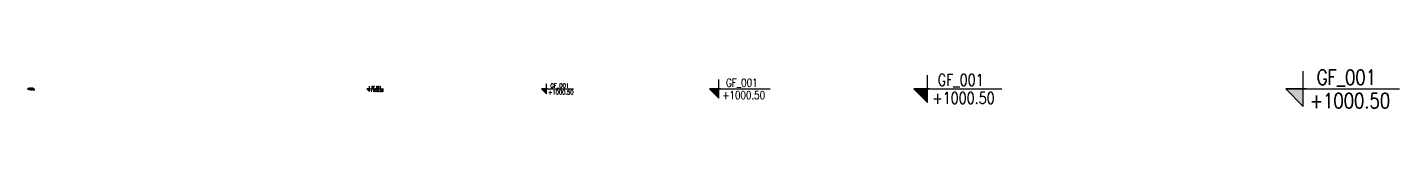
# Model space of a CAD drawing. Header units: millimetres. Extents: x 20588 to 267277, y 8853 to 162867.
# Drawn here: x 20593 to 29612, y 104834 to 105087 of the extents above; entities that cross this region are included whole.
import ezdxf
from ezdxf.enums import TextEntityAlignment as Align

# ---------------------------------------------------------------- set-up
doc = ezdxf.new("R2010")
doc.units = ezdxf.units.MM
doc.header["$MEASUREMENT"] = 0
for name, color, linetype in [('Ano_Tag_Lvl', 95, 'Continuous'), ('Hth_Section tag', 204, 'Continuous'), ('Txt_Tag', 95, 'Continuous')]:
    doc.layers.add(name, color=color, linetype=linetype)
doc.styles.add('Jwalant', font='romans.shx', dxfattribs={"width": 0.8})

# ---------------------------------------------------------------- blocks, each defined once
blk = doc.blocks.new('Anno_Section Line')
at = {"layer": 'Hth_Section tag'}
blk.add_hatch(color=256, dxfattribs=at).paths.add_polyline_path([(332708, 109763), (335309, 112364), (332708, 112364)])
for p, q in [((332708, 109763), (332708, 114966)), ((335309, 112364), (318506, 112364)), ((332305, 112364), (335309, 112364)), ((335309, 112364), (332305, 112364)), ((332305, 112364), (335309, 112364)), ((332708, 109763), (332708, 112364)), ((335309, 112364), (332708, 109763))]:
    blk.add_line(p, q)
at = {"layer": 'Txt_Tag', "linetype": 'ByBlock', "style": 'Jwalant', "width": 0.8}
blk.add_attdef('ELEVATIONNAME', text='', height=2220, dxfattribs=at).set_placement((318500, 115189), align=Align.TOP_LEFT)
at = {"layer": 'Txt_Tag', "style": 'Jwalant', "width": 0.8}
blk.add_attdef('ELEVATIONHEIGHT', text='', height=2220, dxfattribs=at).set_placement((318488, 111730), align=Align.TOP_LEFT)

msp = doc.modelspace()

# ---------------------------------------------------------------- block references
at = {"layer": 'Ano_Tag_Lvl'}
ref = msp.add_blockref('Anno_Section Line', (43795.9, 99957.1), dxfattribs=dict(at, xscale=-0.04453365774533608, yscale=0.04453365774533608, zscale=0.04453365774533608))
ref.add_attrib('ELEVATIONNAME', ' GF_001', dxfattribs={"layer": 'Txt_Tag', "linetype": 'ByBlock', "height": 98.86, "style": 'Jwalant', "width": 0.8}).set_placement((29013.1, 105086.9), align=Align.TOP_LEFT)
ref.add_attrib('ELEVATIONHEIGHT', '+1000.50', dxfattribs={"layer": 'Txt_Tag', "height": 98.86, "style": 'Jwalant', "width": 0.8}).set_placement((29021.2, 104932.8), align=Align.TOP_LEFT)
ref = msp.add_blockref('Anno_Section Line', (25008.3, 104229.3), dxfattribs=dict(at, xscale=-0.006512709612512641, yscale=0.006512709612512641, zscale=0.006512709612512641))
ref.add_attrib('ELEVATIONNAME', ' GF_001', dxfattribs={"layer": 'Txt_Tag', "linetype": 'ByBlock', "height": 14.46, "style": 'Jwalant', "width": 0.8}).set_placement((22846.4, 104979.5), align=Align.TOP_LEFT)
ref.add_attrib('ELEVATIONHEIGHT', '+1000.50', dxfattribs={"layer": 'Txt_Tag', "height": 14.46, "style": 'Jwalant', "width": 0.8}).set_placement((22847.6, 104956.9), align=Align.TOP_LEFT)
ref = msp.add_blockref('Anno_Section Line', (28203.2, 103542.9), dxfattribs=dict(at, xscale=-0.01262141496562474, yscale=0.01262141496562474, zscale=0.01262141496562474))
ref.add_attrib('ELEVATIONNAME', ' GF_001', dxfattribs={"layer": 'Txt_Tag', "linetype": 'ByBlock', "height": 28.02, "style": 'Jwalant', "width": 0.8}).set_placement((24013.6, 104996.7), align=Align.TOP_LEFT)
ref.add_attrib('ELEVATIONHEIGHT', '+1000.50', dxfattribs={"layer": 'Txt_Tag', "height": 28.02, "style": 'Jwalant', "width": 0.8}).set_placement((24015.9, 104953.1), align=Align.TOP_LEFT)
ref = msp.add_blockref('Anno_Section Line', (33019.8, 102299), dxfattribs=dict(at, xscale=-0.0236894269607491, yscale=0.0236894269607491, zscale=0.0236894269607491, rotation=359.9985879985408))
ref.add_attrib('ELEVATIONNAME', ' GF_001', dxfattribs={"layer": 'Txt_Tag', "linetype": 'ByBlock', "height": 52.59, "rotation": 359.99859, "style": 'Jwalant', "width": 0.8}).set_placement((25156.3, 105028), align=Align.TOP_LEFT)
ref.add_attrib('ELEVATIONHEIGHT', '+1000.50', dxfattribs={"layer": 'Txt_Tag', "height": 52.59, "rotation": 359.99859, "style": 'Jwalant', "width": 0.8}).set_placement((25160.6, 104946), align=Align.TOP_LEFT)
ref = msp.add_blockref('Anno_Section Line', (37998.7, 101080.4), dxfattribs=dict(at, xscale=-0.03453687585563908, yscale=0.03453687585563908, zscale=0.03453687585563908))
ref.add_attrib('ELEVATIONNAME', ' GF_001', dxfattribs={"layer": 'Txt_Tag', "linetype": 'ByBlock', "height": 76.67, "style": 'Jwalant', "width": 0.8}).set_placement((26534.2, 105058.6), align=Align.TOP_LEFT)
ref.add_attrib('ELEVATIONHEIGHT', '+1000.50', dxfattribs={"layer": 'Txt_Tag', "height": 76.67, "style": 'Jwalant', "width": 0.8}).set_placement((26540.5, 104939.2), align=Align.TOP_LEFT)
ref = msp.add_blockref('Anno_Section Line', (21521.6, 104650.1), dxfattribs=dict(at, xscale=-0.002767901585318889, yscale=0.002767901585318889, zscale=0.002767901585318889))
ref.add_attrib('ELEVATIONNAME', ' GF_001', dxfattribs={"layer": 'Txt_Tag', "linetype": 'ByBlock', "height": 6.14, "style": 'Jwalant', "width": 0.8}).set_placement((20602.8, 104968.9), align=Align.TOP_LEFT)
ref.add_attrib('ELEVATIONHEIGHT', '+1000.50', dxfattribs={"layer": 'Txt_Tag', "height": 6.14, "style": 'Jwalant', "width": 0.8}).set_placement((20603.3, 104959.3), align=Align.TOP_LEFT)

doc.saveas('drawing.dxf')
